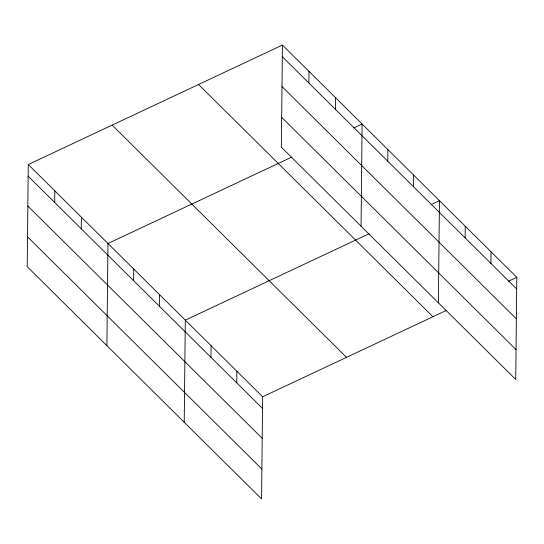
<?xml version="1.0" encoding="UTF-8"?>
<svg xmlns="http://www.w3.org/2000/svg" width="544" height="544" viewBox="0 0 544 544"><rect width="100%" height="100%" fill="white"/><g stroke="black" fill="none" stroke-linecap="round" stroke-linejoin="round"><path stroke-width="0.82" d="M28.268 164.533L27.2 266.682L261.569 498.93L262.643 396.787L28.268 164.533L282.431 45.07L516.8 277.318L515.732 379.467L281.357 147.213L282.431 45.07M54.713 202.497L54.835 190.856M81.274 228.82L81.396 217.178M106.889 345.644L107.957 243.501L291.842 157.066M133.613 280.69L133.736 269.049M159.399 306.238L159.514 294.596M184.226 422.287L185.3 320.144L369.186 233.709M210.956 357.333L211.079 345.692M236.735 382.881L236.858 371.239M308.87 83.035L308.992 71.386M335.43 109.358L335.553 97.709M361.046 226.182L362.114 124.032L353.804 127.942M387.777 161.221L387.892 149.58M413.556 186.769L413.678 175.127M438.389 302.824L439.457 200.675L431.147 204.585M465.113 237.864L465.236 226.222M490.899 263.412L491.021 251.77M262.643 396.787L446.529 310.352M508.49 281.228L516.8 277.318M282.309 56.712L516.678 288.959M281.996 86.578L516.365 318.832M281.67 117.348L516.045 349.602M198.553 84.49L432.929 316.744M112.139 125.113L346.514 357.36M28.145 176.181L262.521 408.428M27.832 206.047L262.208 438.294M27.513 236.817L261.882 469.064"/></g></svg>
